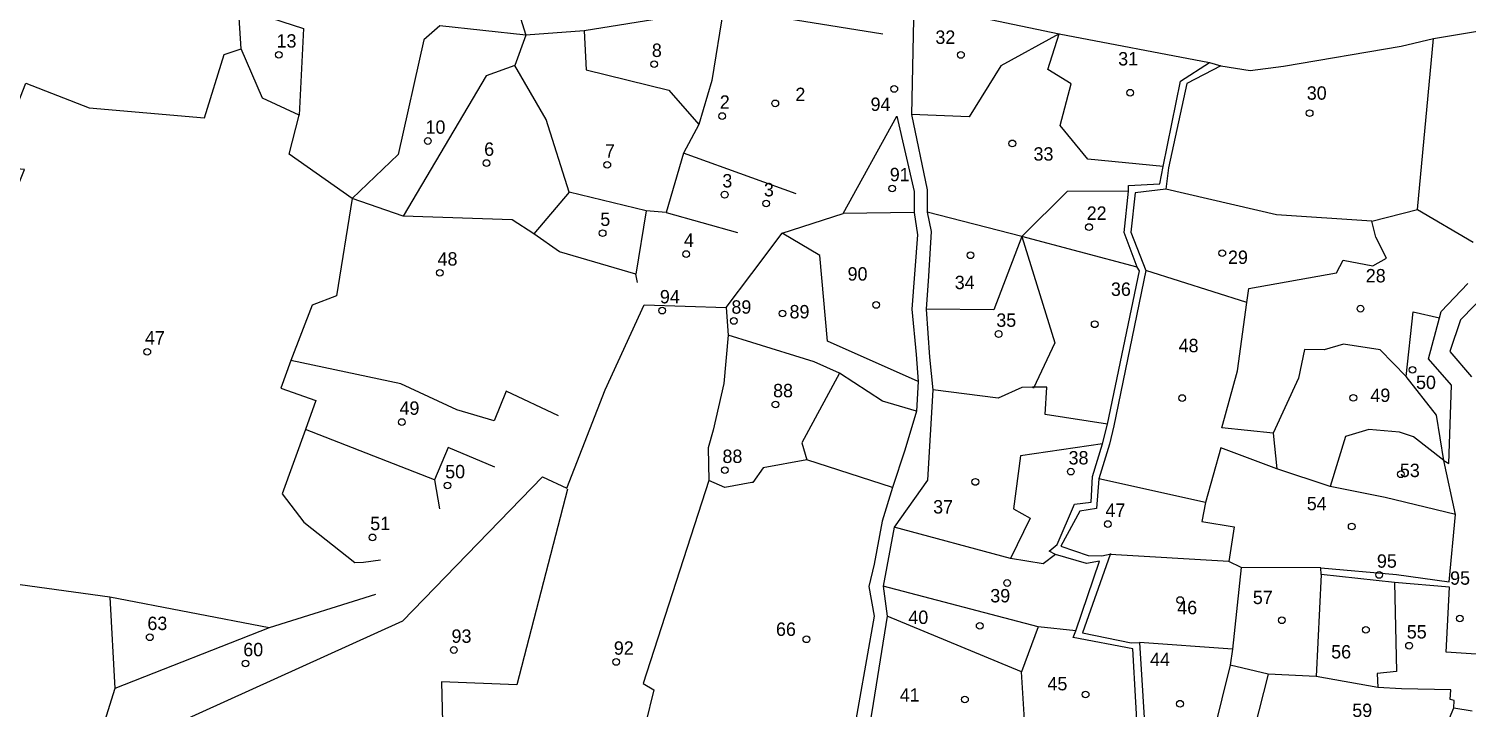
# Model space of a CAD drawing. Extents: x 176571 to 180224, y 250857 to 253450.
# Drawn here: x 177583.8 to 178014, y 251727.2 to 251930.3 of the extents above; entities that cross this region are included whole.
import ezdxf
from ezdxf.enums import TextEntityAlignment as Align

# ---------------------------------------------------------------- set-up
doc = ezdxf.new("R2010")
doc.units = 0
for name, color, linetype in [('1602', 240, 'Continuous'), ('1603', 240, 'Continuous'), ('A_POINTS', 252, 'Continuous')]:
    doc.layers.add(name, color=color, linetype=linetype)
doc.styles.add('HEBTXT', font='hebtxt.shx')

# ---------------------------------------------------------------- blocks, each defined once
blk = doc.blocks.new('1603')
at = {"layer": 'A_POINTS'}
blk.add_circle((0, 0), 0.25, dxfattribs=at)
at = {"style": 'HEBTXT'}
blk.add_attdef('PARCEL_NUM', text='', height=2, dxfattribs=at).set_placement((0, 1), align=Align.CENTER)
at = {"style": 'HEBTXT', "flags": 1}
blk.add_attdef('LOT_NUM', text='', height=2, dxfattribs=at).set_placement((0, -2.5), align=Align.CENTER)

msp = doc.modelspace()

# ---------------------------------------------------------------- linework, layer by layer
at = {"layer": '1602'}
for points in [[(177580.4, 251788.39), (177580.56, 251792.16), (177577.75, 251798.22), (177566.81, 251823.15), (177560.7, 251835.87), (177562.83, 251841.42), (177566.35, 251849.65), (177570.74, 251859.12), (177582.57, 251888.29), (177573.03, 251889.09), (177582.91, 251914.04), (177601.88, 251906.67), (177636.38, 251903.74), (177642.2, 251922.61), (177647.31, 251924.32), (177646.53, 251936.63), (177650.17, 251953.99), (177661.3, 251987.58), (177654.21, 251993.23), (177657.62, 252004.52), (177673.52, 252019.55)], [(177795.74, 251957.1), (177794.87, 251951.19), (177791.59, 251936.36), (177788.09, 251914.86), (177784.17, 251901.74), (177779.59, 251893.11), (177774.37, 251875.36), (177795.77, 251869.43)], [(177726.38, 251947.93), (177732.48, 251928.42), (177729.11, 251919.32), (177720.59, 251916.24), (177695.76, 251874.3)], [(177838.79, 251940.24), (177848.42, 251937.84), (177891.9, 251928.83), (177936.85, 251920.27), (177940.24, 251919.24), (177949.07, 251917.88), (177959.01, 251919.13), (177994.15, 251925.14), (178003.91, 251927.44), (178017.01, 251929.58), (178030.39, 251929.44), (178048.27, 251927.73), (178055.48, 251926.79), (178061.65, 251925.97), (178088.41, 251922.84), (178113.85, 251919.46), (178121.05, 251918.96), (178148.15, 251914.38), (178154.21, 251914.02), (178167.57, 251912.61), (178174.38, 251912.6), (178226.04, 251914.24), (178284.34, 251918.14)], [(177646.53, 251936.63), (177665.95, 251930.36), (177664.71, 251904.52)], [(177800, 251935), (177791.59, 251936.36), (177749.93, 251929.7), (177732.48, 251928.42), (177706.77, 251931.17), (177701.9, 251927.06), (177694.27, 251892.77), (177680.53, 251879.55)], [(177848.42, 251937.84), (177847.77, 251904.66), (177852.43, 251882.16), (177852.49, 251875.53), (177853.64, 251869.77), (177852.89, 251856.38), (177852.19, 251846.55), (177853.13, 251832.2), (177854.12, 251822.4), (177852.59, 251795.39), (177842.62, 251781.37), (177839.27, 251763.74), (177840.48, 251754.73), (177835.9, 251726.16), (177829.62, 251690.83), (177823.39, 251677.33)], [(177839.18, 251928.67), (177800, 251935)], [(177749.93, 251929.7), (177750.45, 251918), (177775.22, 251912.01), (177784.17, 251901.74)], [(177891.9, 251928.83), (177874.49, 251919.2), (177865.05, 251903.97), (177847.77, 251904.66)], [(177923.03, 251889.13), (177900.53, 251891.37), (177892.26, 251901.39), (177895.52, 251913.89), (177888.55, 251918.11), (177891.9, 251928.83)], [(177955.94, 251809.5), (177940.57, 251811.02), (177945.27, 251828.08), (177948.08, 251848.54), (177948.65, 251852.69), (177974.83, 251857.36), (177976.82, 251861.17), (177985.69, 251859.43), (177989.82, 251861.72), (177986.64, 251868.06), (177985.42, 251872.83), (177999.04, 251876.26), (178003.91, 251927.44)], [(177765.86, 251854.44), (177765.35, 251857), (177742.51, 251863.66), (177734.82, 251869.04), (177728.32, 251873.26), (177695.76, 251874.3), (177695.76, 251874.3), (177680.53, 251879.55), (177661.67, 251892.86), (177664.71, 251904.52), (177653.73, 251909.54), (177647.31, 251924.32)], [(177774.37, 251875.36), (177768.38, 251875.94), (177745.44, 251881.45), (177738.5, 251903.19), (177729.11, 251919.32)], [(177915.75, 251713.1), (177913.97, 251744.97), (177896.07, 251748.33), (177896.94, 251750.34), (177904.02, 251771.23), (177900.14, 251770.52), (177890.86, 251773.14), (177888.9, 251774.17), (177891.33, 251776.18), (177896.47, 251788.23), (177901.49, 251788.83), (177901.89, 251796.47), (177904.91, 251806.23), (177906.35, 251812.17), (177915.9, 251857.94), (177915.27, 251859.11), (177911.41, 251869.43), (177912.69, 251881.75), (177912.69, 251883.44), (177922.07, 251883.97), (177923.03, 251889.13), (177928.17, 251914.7), (177936.85, 251920.27)], [(177940.24, 251919.24), (177930.08, 251913.93), (177924.61, 251888.79), (177923.79, 251882.38), (177914.67, 251881.29), (177913.39, 251869.54), (177917.81, 251858.06), (177908.3, 251811.65), (177906.97, 251806.15), (177903.77, 251795.82), (177903.11, 251786.95), (177898.11, 251786.12), (177892.45, 251775.63), (177900.62, 251772.89), (177904.65, 251772.74), (177907.48, 251773.36), (177907.21, 251773.18), (177898.92, 251749.79), (177913.5, 251746.74), (177915.92, 251746.9), (177917.98, 251714.8)], [(177800, 251857.15), (177809.12, 251869.19), (177827.36, 251875.15), (177843.42, 251904.19), (177848.53, 251881.67), (177848.6, 251875.39), (177849.59, 251868.78), (177847.89, 251846.49), (177849.12, 251832.99), (177849.73, 251824.9), (177849.28, 251815.99), (177845.78, 251804.42), (177842.04, 251793.25), (177839, 251783.16), (177836.63, 251770.31), (177835, 251763.65), (177836.56, 251754.79), (177827.42, 251702.9), (177826.13, 251692.53), (177820.57, 251677.77)], [(177800, 251885.74), (177779.59, 251893.11)], [(177813.29, 251880.95), (177800, 251885.74)], [(177745.44, 251881.45), (177734.82, 251869.04)], [(177912.69, 251881.75), (177894.29, 251881.7), (177880.75, 251868.25), (177872.39, 251846.28), (177852.19, 251846.55)], [(177985.42, 251872.83), (177956.89, 251874.66), (177923.79, 251882.38)], [(177680.53, 251879.55), (177675.82, 251850.5), (177668.54, 251847.66), (177662.2, 251831.17), (177659.15, 251822.89), (177669.6, 251819.25), (177666.54, 251810.53), (177659.62, 251791.27), (177666.04, 251782.82), (177681.31, 251770.77), (177683.95, 251770.86), (177689, 251771.59)], [(177768.38, 251875.94), (177765.35, 251857)], [(177848.6, 251875.39), (177827.36, 251875.15)], [(177915.27, 251859.11), (177880.75, 251868.25), (177852.49, 251875.53)], [(177999.04, 251876.26), (178015.68, 251866.56)], [(177849.73, 251824.9), (177822.67, 251836.97), (177820.32, 251862.57), (177809.12, 251869.19)], [(177880.75, 251868.25), (177890.65, 251836.46), (177884.27, 251822.93), (177884, 251823.23)], [(177695.58, 251753.22), (177737.45, 251796.37), (177744.73, 251793.06), (177756.18, 251822.4), (177767.86, 251847.85), (177792.31, 251847), (177800, 251857.15)], [(177948.08, 251848.54), (177917.81, 251858.06)], [(178016.58, 251743.37), (178007.64, 251744), (178008.65, 251763.4), (177992.17, 251764.83), (177970.28, 251767.16), (177970.17, 251769.21), (177992.77, 251767.19), (178008.53, 251765.03), (178010.46, 251785.13), (178006.92, 251801.29), (178008.45, 251800.34), (178009.24, 251823.81), (178002.39, 251831.66), (178005.64, 251843.9), (178006.19, 251845.79), (178014.15, 251854.16)], [(178020.29, 251851.91), (178011.94, 251843.34), (178008.77, 251833.9), (178015.22, 251826.32)], [(177792.31, 251847), (177792.98, 251838.72), (177791.65, 251824.32), (177788.5, 251810.35), (177786.96, 251805.02), (177787.18, 251795.26), (177767.49, 251734.64), (177770.76, 251732.76), (177765.77, 251712.46), (177758.78, 251687.53)], [(177995.66, 251826.37), (177997.78, 251845.67), (178005.64, 251843.9)], [(177800, 251836.55), (177792.98, 251838.72)], [(177849.28, 251815.99), (177839.06, 251819.03), (177826.27, 251827.36), (177818.67, 251830.78), (177800, 251836.55)], [(178006.92, 251801.29), (178004.81, 251814.8), (177995.66, 251826.37), (177987.93, 251834.38), (177976.98, 251836.01), (177971.19, 251834.39), (177965.31, 251834.48), (177963.51, 251825.91), (177955.94, 251809.5)], [(177742.19, 251814.66), (177726.53, 251822), (177722.95, 251813.13), (177711.85, 251816.45), (177695.06, 251824.24), (177662.2, 251831.17)], [(177826.27, 251827.36), (177814.93, 251806.53), (177816.48, 251801.47)], [(177906.35, 251812.17), (177887.72, 251815.02), (177888.2, 251823.2), (177884, 251823.23), (177880.75, 251823.1), (177873.72, 251819.93), (177854.12, 251822.4)], [(177705.13, 251795.52), (177666.54, 251810.53)], [(177955.94, 251809.5), (177957.04, 251798.75)], [(178006.92, 251801.29), (177997.91, 251808.37), (177993.71, 251809.8), (177984.54, 251810.54), (177977.53, 251808.45), (177972.97, 251793.51)], [(177723.17, 251799.26), (177709.24, 251805.19), (177705.13, 251795.52), (177706.67, 251786.79)], [(177904.91, 251806.23), (177880.4, 251802.68), (177878.32, 251786.82), (177883.23, 251784.02), (177877.33, 251772.03)], [(178010.46, 251785.13), (177989.41, 251790.27), (177972.97, 251793.51), (177957.04, 251798.75), (177940.27, 251805.03), (177935.66, 251788.73), (177934.54, 251783), (177944.28, 251781.45), (177942.7, 251771.06)], [(177842.04, 251793.25), (177816.48, 251801.47), (177803.37, 251799.1), (177800.34, 251794.72), (177800, 251794.66)], [(177800, 251794.66), (177791.98, 251793.22), (177787.18, 251795.26)], [(177935.66, 251788.73), (177903.77, 251795.82)], [(177744.91, 251792.67), (177729.73, 251734.27), (177707.22, 251735.13), (177708.29, 251691.22)], [(177890.86, 251773.14), (177887.16, 251770.35), (177877.33, 251772.03), (177842.62, 251781.37)], [(177970.17, 251769.21), (177946.32, 251769.29), (177942.7, 251771.06), (177907.21, 251773.18)], [(177946.32, 251769.29), (177943.77, 251744.85), (177943.08, 251740.13)], [(177655.71, 251751.23), (177608.03, 251760.41), (177578.34, 251764.52)], [(177896.94, 251750.34), (177885.69, 251751.57), (177839.27, 251763.74)], [(177970.28, 251767.16), (177968.78, 251736.75)], [(177992.17, 251764.83), (177992.78, 251738.19), (177987, 251737.62), (177987.19, 251733.4)], [(177687.53, 251761.28), (177655.71, 251751.23), (177609.51, 251733.11), (177606.42, 251723.29)], [(177608.03, 251760.41), (177609.51, 251733.11)], [(177695.58, 251753.22), (177619.7, 251718.84)], [(177915.75, 251713.1), (177885.36, 251719.33), (177881.52, 251723.74), (177880.68, 251738.15), (177840.48, 251754.73)], [(177885.69, 251751.57), (177880.68, 251738.15)], [(177943.77, 251744.85), (177915.92, 251746.9)], [(178009.94, 251727.31), (178010.09, 251729.53), (178008.83, 251729.8), (178009.07, 251732.76), (177994.33, 251733), (177987.19, 251733.4), (177968.78, 251736.75), (177954.46, 251737.43), (177943.08, 251740.13), (177935.71, 251710.29)], [(177954.46, 251737.43), (177947.36, 251709.63)], [(177994.97, 251691.62), (178009.94, 251727.31), (178015.44, 251726.43)]]:
    msp.add_lwpolyline(points, dxfattribs=at)

# ---------------------------------------------------------------- block references
at = {"layer": '1603'}
ref = msp.add_blockref('1603', (177658.59, 251922.53), dxfattribs=dict(at, xscale=4, yscale=4, zscale=4))
ref.add_attrib('PARCEL_NUM', '13', (177657.9, 251924.69), dxfattribs={"layer": '0', "height": 4, "style": 'HEBTXT'})
ref = msp.add_blockref('1603', (177862.56, 251922.5), dxfattribs=dict(at, xscale=4, yscale=4, zscale=4))
ref.add_attrib('PARCEL_NUM', '32', (177854.92, 251925.81), dxfattribs={"layer": '0', "height": 4, "style": 'HEBTXT'})
ref = msp.add_blockref('1603', (177770.82, 251919.73), dxfattribs=dict(at, xscale=4, yscale=4, zscale=4))
ref.add_attrib('PARCEL_NUM', '8', (177770.13, 251921.89), dxfattribs={"layer": '0', "height": 4, "style": 'HEBTXT'})
ref = msp.add_blockref('1603', (177913.14, 251911.2), dxfattribs=dict(at, xscale=4, yscale=4, zscale=4))
ref.add_attrib('PARCEL_NUM', '31', (177909.57, 251919.35), dxfattribs={"layer": '0', "height": 4, "style": 'HEBTXT'})
ref = msp.add_blockref('1603', (177791.13, 251904.24), dxfattribs=dict(at, xscale=4, yscale=4, zscale=4))
ref.add_attrib('PARCEL_NUM', '2', (177790.44, 251906.4), dxfattribs={"layer": '0', "height": 4, "style": 'HEBTXT'})
ref = msp.add_blockref('1603', (177807.04, 251908.03), dxfattribs=dict(at, xscale=4, yscale=4, zscale=4))
ref.add_attrib('PARCEL_NUM', '2', (177813.05, 251908.72), dxfattribs={"layer": '0', "height": 4, "style": 'HEBTXT'})
ref = msp.add_blockref('1603', (177842.62, 251912.33), dxfattribs=dict(at, xscale=4, yscale=4, zscale=4))
ref.add_attrib('PARCEL_NUM', '94', (177835.53, 251905.76), dxfattribs={"layer": '0', "height": 4, "style": 'HEBTXT'})
ref = msp.add_blockref('1603', (177966.83, 251905.11), dxfattribs=dict(at, xscale=4, yscale=4, zscale=4))
ref.add_attrib('PARCEL_NUM', '30', (177965.97, 251909.12), dxfattribs={"layer": '0', "height": 4, "style": 'HEBTXT'})
ref = msp.add_blockref('1603', (177703.15, 251896.78), dxfattribs=dict(at, xscale=4, yscale=4, zscale=4))
ref.add_attrib('PARCEL_NUM', '10', (177702.45, 251898.94), dxfattribs={"layer": '0', "height": 4, "style": 'HEBTXT'})
ref = msp.add_blockref('1603', (177877.92, 251896.07), dxfattribs=dict(at, xscale=4, yscale=4, zscale=4))
ref.add_attrib('PARCEL_NUM', '33', (177884.26, 251890.91), dxfattribs={"layer": '0', "height": 4, "style": 'HEBTXT'})
ref = msp.add_blockref('1603', (177720.68, 251890.18), dxfattribs=dict(at, xscale=4, yscale=4, zscale=4))
ref.add_attrib('PARCEL_NUM', '6', (177719.98, 251892.34), dxfattribs={"layer": '0', "height": 4, "style": 'HEBTXT'})
ref = msp.add_blockref('1603', (177756.8, 251889.64), dxfattribs=dict(at, xscale=4, yscale=4, zscale=4))
ref.add_attrib('PARCEL_NUM', '7', (177756.1, 251891.8), dxfattribs={"layer": '0', "height": 4, "style": 'HEBTXT'})
ref = msp.add_blockref('1603', (177841.98, 251882.6), dxfattribs=dict(at, xscale=4, yscale=4, zscale=4))
ref.add_attrib('PARCEL_NUM', '91', (177841.28, 251884.75), dxfattribs={"layer": '0', "height": 4, "style": 'HEBTXT'})
ref = msp.add_blockref('1603', (177791.9, 251880.74), dxfattribs=dict(at, xscale=4, yscale=4, zscale=4))
ref.add_attrib('PARCEL_NUM', '3', (177791.21, 251882.9), dxfattribs={"layer": '0', "height": 4, "style": 'HEBTXT'})
ref = msp.add_blockref('1603', (177804.33, 251878.08), dxfattribs=dict(at, xscale=4, yscale=4, zscale=4))
ref.add_attrib('PARCEL_NUM', '3', (177803.64, 251880.23), dxfattribs={"layer": '0', "height": 4, "style": 'HEBTXT'})
ref = msp.add_blockref('1603', (177755.41, 251869.24), dxfattribs=dict(at, xscale=4, yscale=4, zscale=4))
ref.add_attrib('PARCEL_NUM', '5', (177754.72, 251871.4), dxfattribs={"layer": '0', "height": 4, "style": 'HEBTXT'})
ref = msp.add_blockref('1603', (177900.85, 251871.05), dxfattribs=dict(at, xscale=4, yscale=4, zscale=4))
ref.add_attrib('PARCEL_NUM', '22', (177900.16, 251873.21), dxfattribs={"layer": '0', "height": 4, "style": 'HEBTXT'})
ref = msp.add_blockref('1603', (177780.39, 251862.99), dxfattribs=dict(at, xscale=4, yscale=4, zscale=4))
ref.add_attrib('PARCEL_NUM', '4', (177779.7, 251865.14), dxfattribs={"layer": '0', "height": 4, "style": 'HEBTXT'})
ref = msp.add_blockref('1603', (177706.75, 251857.38), dxfattribs=dict(at, xscale=4, yscale=4, zscale=4))
ref.add_attrib('PARCEL_NUM', '48', (177706.05, 251859.54), dxfattribs={"layer": '0', "height": 4, "style": 'HEBTXT'})
ref = msp.add_blockref('1603', (177865.42, 251862.62), dxfattribs=dict(at, xscale=4, yscale=4, zscale=4))
ref.add_attrib('PARCEL_NUM', '34', (177860.7, 251852.5), dxfattribs={"layer": '0', "height": 4, "style": 'HEBTXT'})
ref = msp.add_blockref('1603', (177940.7, 251863.26), dxfattribs=dict(at, xscale=4, yscale=4, zscale=4))
ref.add_attrib('PARCEL_NUM', '29', (177942.41, 251860.03), dxfattribs={"layer": '0', "height": 4, "style": 'HEBTXT'})
ref = msp.add_blockref('1603', (177837.19, 251847.77), dxfattribs=dict(at, xscale=4, yscale=4, zscale=4))
ref.add_attrib('PARCEL_NUM', '90', (177828.66, 251855.06), dxfattribs={"layer": '0', "height": 4, "style": 'HEBTXT'})
ref = msp.add_blockref('1603', (177982.01, 251846.66), dxfattribs=dict(at, xscale=4, yscale=4, zscale=4))
ref.add_attrib('PARCEL_NUM', '28', (177983.61, 251854.52), dxfattribs={"layer": '0', "height": 4, "style": 'HEBTXT'})
ref = msp.add_blockref('1603', (177902.55, 251842), dxfattribs=dict(at, xscale=4, yscale=4, zscale=4))
ref.add_attrib('PARCEL_NUM', '36', (177907.41, 251850.49), dxfattribs={"layer": '0', "height": 4, "style": 'HEBTXT'})
ref = msp.add_blockref('1603', (177773.23, 251846.09), dxfattribs=dict(at, xscale=4, yscale=4, zscale=4))
ref.add_attrib('PARCEL_NUM', '94', (177772.54, 251848.24), dxfattribs={"layer": '0', "height": 4, "style": 'HEBTXT'})
ref = msp.add_blockref('1603', (177794.62, 251843), dxfattribs=dict(at, xscale=4, yscale=4, zscale=4))
ref.add_attrib('PARCEL_NUM', '89', (177793.92, 251845.16), dxfattribs={"layer": '0', "height": 4, "style": 'HEBTXT'})
ref = msp.add_blockref('1603', (177809.21, 251845.21), dxfattribs=dict(at, xscale=4, yscale=4, zscale=4))
ref.add_attrib('PARCEL_NUM', '89', (177811.3, 251843.76), dxfattribs={"layer": '0', "height": 4, "style": 'HEBTXT'})
ref = msp.add_blockref('1603', (177873.83, 251839.09), dxfattribs=dict(at, xscale=4, yscale=4, zscale=4))
ref.add_attrib('PARCEL_NUM', '35', (177873.14, 251841.24), dxfattribs={"layer": '0', "height": 4, "style": 'HEBTXT'})
ref = msp.add_blockref('1603', (177619.25, 251833.78), dxfattribs=dict(at, xscale=4, yscale=4, zscale=4))
ref.add_attrib('PARCEL_NUM', '47', (177618.55, 251835.94), dxfattribs={"layer": '0', "height": 4, "style": 'HEBTXT'})
ref = msp.add_blockref('1603', (177928.7, 251819.95), dxfattribs=dict(at, xscale=4, yscale=4, zscale=4))
ref.add_attrib('PARCEL_NUM', '48', (177927.66, 251833.65), dxfattribs={"layer": '0', "height": 4, "style": 'HEBTXT'})
ref = msp.add_blockref('1603', (177997.56, 251828.36), dxfattribs=dict(at, xscale=4, yscale=4, zscale=4))
ref.add_attrib('PARCEL_NUM', '50', (177998.64, 251822.64), dxfattribs={"layer": '0', "height": 4, "style": 'HEBTXT'})
ref = msp.add_blockref('1603', (177807.07, 251818.02), dxfattribs=dict(at, xscale=4, yscale=4, zscale=4))
ref.add_attrib('PARCEL_NUM', '88', (177806.38, 251820.18), dxfattribs={"layer": '0', "height": 4, "style": 'HEBTXT'})
ref = msp.add_blockref('1603', (177979.89, 251819.99), dxfattribs=dict(at, xscale=4, yscale=4, zscale=4))
ref.add_attrib('PARCEL_NUM', '49', (177984.99, 251818.78), dxfattribs={"layer": '0', "height": 4, "style": 'HEBTXT'})
ref = msp.add_blockref('1603', (177695.37, 251812.78), dxfattribs=dict(at, xscale=4, yscale=4, zscale=4))
ref.add_attrib('PARCEL_NUM', '49', (177694.67, 251814.94), dxfattribs={"layer": '0', "height": 4, "style": 'HEBTXT'})
ref = msp.add_blockref('1603', (177791.93, 251798.38), dxfattribs=dict(at, xscale=4, yscale=4, zscale=4))
ref.add_attrib('PARCEL_NUM', '88', (177791.24, 251800.54), dxfattribs={"layer": '0', "height": 4, "style": 'HEBTXT'})
ref = msp.add_blockref('1603', (177895.43, 251797.95), dxfattribs=dict(at, xscale=4, yscale=4, zscale=4))
ref.add_attrib('PARCEL_NUM', '38', (177894.74, 251800.1), dxfattribs={"layer": '0', "height": 4, "style": 'HEBTXT'})
ref = msp.add_blockref('1603', (177709.02, 251793.8), dxfattribs=dict(at, xscale=4, yscale=4, zscale=4))
ref.add_attrib('PARCEL_NUM', '50', (177708.33, 251795.96), dxfattribs={"layer": '0', "height": 4, "style": 'HEBTXT'})
ref = msp.add_blockref('1603', (177994.1, 251797.17), dxfattribs=dict(at, xscale=4, yscale=4, zscale=4))
ref.add_attrib('PARCEL_NUM', '53', (177993.81, 251796.33), dxfattribs={"layer": '0', "height": 4, "style": 'HEBTXT'})
ref = msp.add_blockref('1603', (177866.86, 251794.88), dxfattribs=dict(at, xscale=4, yscale=4, zscale=4))
ref.add_attrib('PARCEL_NUM', '37', (177854.24, 251785.44), dxfattribs={"layer": '0', "height": 4, "style": 'HEBTXT'})
ref = msp.add_blockref('1603', (177979.4, 251781.54), dxfattribs=dict(at, xscale=4, yscale=4, zscale=4))
ref.add_attrib('PARCEL_NUM', '54', (177965.97, 251786.42), dxfattribs={"layer": '0', "height": 4, "style": 'HEBTXT'})
ref = msp.add_blockref('1603', (177906.47, 251782.28), dxfattribs=dict(at, xscale=4, yscale=4, zscale=4))
ref.add_attrib('PARCEL_NUM', '47', (177905.77, 251784.43), dxfattribs={"layer": '0', "height": 4, "style": 'HEBTXT'})
ref = msp.add_blockref('1603', (177686.61, 251778.3), dxfattribs=dict(at, xscale=4, yscale=4, zscale=4))
ref.add_attrib('PARCEL_NUM', '51', (177685.92, 251780.46), dxfattribs={"layer": '0', "height": 4, "style": 'HEBTXT'})
ref = msp.add_blockref('1603', (177987.64, 251767.08), dxfattribs=dict(at, xscale=4, yscale=4, zscale=4))
ref.add_attrib('PARCEL_NUM', '95', (177986.95, 251769.23), dxfattribs={"layer": '0', "height": 4, "style": 'HEBTXT'})
ref = msp.add_blockref('1603', (178011.76, 251754.08), dxfattribs=dict(at, xscale=4, yscale=4, zscale=4))
ref.add_attrib('PARCEL_NUM', '95', (178008.83, 251764.15), dxfattribs={"layer": '0', "height": 4, "style": 'HEBTXT'})
ref = msp.add_blockref('1603', (177876.4, 251764.67), dxfattribs=dict(at, xscale=4, yscale=4, zscale=4))
ref.add_attrib('PARCEL_NUM', '39', (177871.33, 251758.87), dxfattribs={"layer": '0', "height": 4, "style": 'HEBTXT'})
ref = msp.add_blockref('1603', (177928.13, 251759.57), dxfattribs=dict(at, xscale=4, yscale=4, zscale=4))
ref.add_attrib('PARCEL_NUM', '46', (177927.24, 251755.33), dxfattribs={"layer": '0', "height": 4, "style": 'HEBTXT'})
ref = msp.add_blockref('1603', (177958.52, 251753.53), dxfattribs=dict(at, xscale=4, yscale=4, zscale=4))
ref.add_attrib('PARCEL_NUM', '57', (177949.84, 251758.36), dxfattribs={"layer": '0', "height": 4, "style": 'HEBTXT'})
ref = msp.add_blockref('1603', (177868.17, 251751.86), dxfattribs=dict(at, xscale=4, yscale=4, zscale=4))
ref.add_attrib('PARCEL_NUM', '40', (177846.83, 251752.42), dxfattribs={"layer": '0', "height": 4, "style": 'HEBTXT'})
ref = msp.add_blockref('1603', (177619.98, 251748.45), dxfattribs=dict(at, xscale=4, yscale=4, zscale=4))
ref.add_attrib('PARCEL_NUM', '63', (177619.28, 251750.61), dxfattribs={"layer": '0', "height": 4, "style": 'HEBTXT'})
ref = msp.add_blockref('1603', (177710.92, 251744.64), dxfattribs=dict(at, xscale=4, yscale=4, zscale=4))
ref.add_attrib('PARCEL_NUM', '93', (177710.23, 251746.79), dxfattribs={"layer": '0', "height": 4, "style": 'HEBTXT'})
ref = msp.add_blockref('1603', (177816.34, 251747.84), dxfattribs=dict(at, xscale=4, yscale=4, zscale=4))
ref.add_attrib('PARCEL_NUM', '66', (177807.25, 251748.86), dxfattribs={"layer": '0', "height": 4, "style": 'HEBTXT'})
ref = msp.add_blockref('1603', (177983.66, 251750.65), dxfattribs=dict(at, xscale=4, yscale=4, zscale=4))
ref.add_attrib('PARCEL_NUM', '56', (177973.27, 251742.11), dxfattribs={"layer": '0', "height": 4, "style": 'HEBTXT'})
ref = msp.add_blockref('1603', (177996.56, 251745.93), dxfattribs=dict(at, xscale=4, yscale=4, zscale=4))
ref.add_attrib('PARCEL_NUM', '55', (177995.87, 251748.08), dxfattribs={"layer": '0', "height": 4, "style": 'HEBTXT'})
ref = msp.add_blockref('1603', (177648.64, 251740.63), dxfattribs=dict(at, xscale=4, yscale=4, zscale=4))
ref.add_attrib('PARCEL_NUM', '60', (177647.95, 251742.78), dxfattribs={"layer": '0', "height": 4, "style": 'HEBTXT'})
ref = msp.add_blockref('1603', (177759.46, 251741.08), dxfattribs=dict(at, xscale=4, yscale=4, zscale=4))
ref.add_attrib('PARCEL_NUM', '92', (177758.76, 251743.23), dxfattribs={"layer": '0', "height": 4, "style": 'HEBTXT'})
ref = msp.add_blockref('1603', (177928.06, 251728.59), dxfattribs=dict(at, xscale=4, yscale=4, zscale=4))
ref.add_attrib('PARCEL_NUM', '44', (177919.11, 251739.84), dxfattribs={"layer": '0', "height": 4, "style": 'HEBTXT'})
ref = msp.add_blockref('1603', (177899.83, 251731.36), dxfattribs=dict(at, xscale=4, yscale=4, zscale=4))
ref.add_attrib('PARCEL_NUM', '45', (177888.42, 251732.58), dxfattribs={"layer": '0', "height": 4, "style": 'HEBTXT'})
ref = msp.add_blockref('1603', (177863.75, 251729.87), dxfattribs=dict(at, xscale=4, yscale=4, zscale=4))
ref.add_attrib('PARCEL_NUM', '41', (177844.27, 251729.22), dxfattribs={"layer": '0', "height": 4, "style": 'HEBTXT'})
ref = msp.add_blockref('1603', (177980.27, 251722.45), dxfattribs=dict(at, xscale=4, yscale=4, zscale=4))
ref.add_attrib('PARCEL_NUM', '59', (177979.58, 251724.61), dxfattribs={"layer": '0', "height": 4, "style": 'HEBTXT'})

doc.saveas('drawing.dxf')
